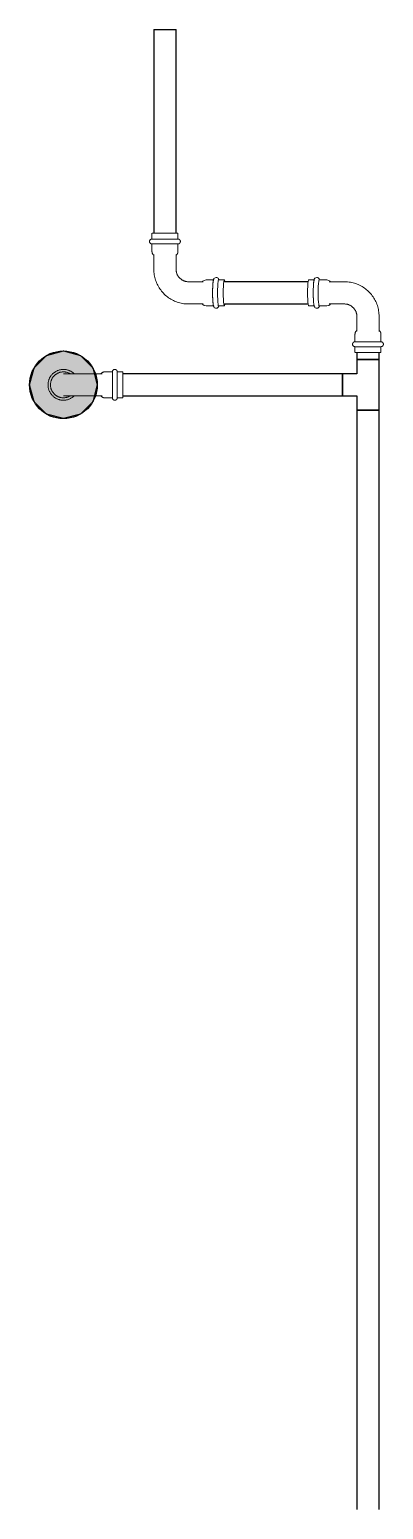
# Model space of a CAD drawing. Header units: inches. Extents: x -3327 to -1, y 8 to 1328.
# Drawn here: x -2535.5 to -2514.6, y 389.2 to 476.6 of the extents above; entities that cross this region are included whole.
import ezdxf

# ---------------------------------------------------------------- set-up
doc = ezdxf.new("R2010")
doc.units = ezdxf.units.IN
doc.header["$MEASUREMENT"] = 0
doc.layers.add('P-PIPE', color=3, linetype='Continuous', lineweight=9)
doc.layers.add('X - REF - FP', color=7, linetype='Continuous', true_color=0xb90000)

# ---------------------------------------------------------------- blocks, each defined once
blk = doc.blocks.new('Victaulic-VicPress316-Elbow 90-45deg Style P568_P571 - Standard-1244383-SECOND LEVEL')
at = {"layer": 'P-PIPE'}
for p, q in [((-2531.213, 456.293), (-2532.107, 456.293)), ((-2530.61, 456.402), (-2531.061, 456.402)), ((-2530.61, 456.402), (-2530.61, 455.635)), ((-2529.98, 456.402), (-2530.319, 456.402)), ((-2530.319, 456.402), (-2530.319, 455.635)), ((-2529.98, 455.635), (-2529.98, 456.402)), ((-2532.107, 454.978), (-2531.216, 454.978)), ((-2530.61, 455.635), (-2530.61, 454.869)), ((-2530.319, 455.635), (-2530.319, 454.869)), ((-2529.98, 454.869), (-2529.98, 455.635)), ((-2531.061, 454.869), (-2530.61, 454.869)), ((-2530.319, 454.869), (-2529.98, 454.869))]:
    blk.add_line(p, q, dxfattribs=at)
at = {"layer": 'P-PIPE', "flags": 128}
for points in [[(-2532.868, 456.293), (-2532.891, 456.314), (-2532.919, 456.338), (-2532.947, 456.361), (-2532.977, 456.382), (-2533.007, 456.402), (-2533.038, 456.422), (-2533.07, 456.439), (-2533.103, 456.456), (-2533.136, 456.471), (-2533.17, 456.485), (-2533.204, 456.498), (-2533.239, 456.509), (-2533.274, 456.518), (-2533.309, 456.527), (-2533.345, 456.534), (-2533.381, 456.539), (-2533.417, 456.543), (-2533.454, 456.546), (-2533.49, 456.547), (-2533.527, 456.547), (-2533.563, 456.545), (-2533.599, 456.542), (-2533.636, 456.537), (-2533.672, 456.531), (-2533.707, 456.523), (-2533.743, 456.514), (-2533.778, 456.504), (-2533.812, 456.492), (-2533.846, 456.479), (-2533.88, 456.464), (-2533.912, 456.448), (-2533.945, 456.431), (-2533.976, 456.413), (-2534.007, 456.393), (-2534.037, 456.372), (-2534.066, 456.35), (-2534.094, 456.327), (-2534.121, 456.303), (-2534.147, 456.277), (-2534.173, 456.251), (-2534.197, 456.224), (-2534.22, 456.195), (-2534.241, 456.166), (-2534.262, 456.136), (-2534.281, 456.105), (-2534.3, 456.074), (-2534.317, 456.041), (-2534.332, 456.008), (-2534.346, 455.975), (-2534.359, 455.941), (-2534.371, 455.906), (-2534.381, 455.871), (-2534.39, 455.835), (-2534.397, 455.8), (-2534.403, 455.764), (-2534.407, 455.728), (-2534.41, 455.691), (-2534.412, 455.655), (-2534.412, 455.635)], [(-2533.112, 456.296), (-2533.139, 456.311), (-2533.166, 456.325), (-2533.194, 456.338), (-2533.222, 456.349), (-2533.251, 456.36), (-2533.28, 456.369), (-2533.31, 456.378), (-2533.34, 456.385), (-2533.37, 456.39), (-2533.4, 456.395), (-2533.431, 456.398), (-2533.461, 456.401), (-2533.492, 456.401), (-2533.522, 456.401), (-2533.553, 456.4), (-2533.584, 456.397), (-2533.614, 456.393), (-2533.644, 456.388), (-2533.674, 456.381), (-2533.704, 456.374), (-2533.733, 456.365), (-2533.762, 456.355), (-2533.791, 456.344), (-2533.819, 456.332), (-2533.847, 456.319), (-2533.874, 456.304), (-2533.9, 456.289), (-2533.926, 456.272), (-2533.951, 456.255), (-2533.976, 456.236), (-2533.999, 456.217), (-2534.022, 456.196), (-2534.044, 456.175), (-2534.065, 456.153), (-2534.085, 456.13), (-2534.105, 456.106), (-2534.123, 456.081), (-2534.14, 456.056), (-2534.157, 456.03), (-2534.172, 456.004), (-2534.186, 455.976), (-2534.199, 455.949), (-2534.211, 455.92), (-2534.222, 455.892), (-2534.232, 455.863), (-2534.24, 455.833), (-2534.248, 455.803), (-2534.254, 455.773), (-2534.259, 455.743), (-2534.263, 455.713), (-2534.265, 455.682), (-2534.266, 455.652), (-2534.267, 455.635)], [(-2532.107, 456.293), (-2532.163, 456.293), (-2532.218, 456.293), (-2532.274, 456.293), (-2532.329, 456.293), (-2532.384, 456.293), (-2532.438, 456.293), (-2532.492, 456.293), (-2532.545, 456.293), (-2532.598, 456.293), (-2532.649, 456.293), (-2532.7, 456.293), (-2532.75, 456.293), (-2532.799, 456.293), (-2532.847, 456.293), (-2532.894, 456.293), (-2532.939, 456.293), (-2532.983, 456.293), (-2533.026, 456.293), (-2533.067, 456.293), (-2533.106, 456.293), (-2533.144, 456.293), (-2533.181, 456.293), (-2533.215, 456.293), (-2533.248, 456.293), (-2533.279, 456.293), (-2533.308, 456.293), (-2533.336, 456.293), (-2533.361, 456.293), (-2533.384, 456.293), (-2533.405, 456.293), (-2533.424, 456.293), (-2533.442, 456.293), (-2533.456, 456.293), (-2533.469, 456.293), (-2533.48, 456.293), (-2533.488, 456.293), (-2533.494, 456.293), (-2533.498, 456.293), (-2533.5, 456.293), (-2533.5, 456.293)], [(-2531.279, 456.293), (-2531.272, 456.301), (-2531.265, 456.309), (-2531.258, 456.317), (-2531.25, 456.325), (-2531.242, 456.333), (-2531.234, 456.34), (-2531.225, 456.346), (-2531.217, 456.353), (-2531.207, 456.359), (-2531.198, 456.365), (-2531.189, 456.37), (-2531.179, 456.375), (-2531.169, 456.379), (-2531.159, 456.383), (-2531.149, 456.387), (-2531.138, 456.39), (-2531.128, 456.393), (-2531.117, 456.396), (-2531.106, 456.398), (-2531.096, 456.399), (-2531.085, 456.4), (-2531.074, 456.401), (-2531.063, 456.402), (-2531.061, 456.402)], [(-2530.61, 456.402), (-2530.609, 456.407), (-2530.609, 456.413), (-2530.608, 456.419), (-2530.608, 456.425), (-2530.607, 456.43), (-2530.605, 456.436), (-2530.604, 456.442), (-2530.602, 456.447), (-2530.6, 456.453), (-2530.598, 456.458), (-2530.596, 456.464), (-2530.593, 456.469), (-2530.59, 456.474), (-2530.587, 456.479), (-2530.584, 456.484), (-2530.581, 456.488), (-2530.577, 456.493), (-2530.573, 456.497), (-2530.569, 456.502), (-2530.565, 456.506), (-2530.561, 456.51), (-2530.557, 456.514), (-2530.552, 456.517), (-2530.547, 456.521), (-2530.543, 456.524), (-2530.538, 456.527), (-2530.533, 456.53), (-2530.527, 456.532), (-2530.522, 456.535), (-2530.517, 456.537), (-2530.511, 456.539), (-2530.506, 456.541), (-2530.5, 456.542), (-2530.494, 456.544), (-2530.489, 456.545), (-2530.483, 456.546), (-2530.477, 456.546), (-2530.471, 456.547), (-2530.466, 456.547), (-2530.46, 456.547), (-2530.454, 456.547), (-2530.448, 456.546), (-2530.442, 456.545), (-2530.437, 456.544), (-2530.431, 456.543), (-2530.425, 456.542), (-2530.42, 456.54), (-2530.414, 456.538), (-2530.409, 456.536), (-2530.403, 456.534), (-2530.398, 456.531), (-2530.393, 456.529), (-2530.388, 456.526), (-2530.383, 456.522), (-2530.378, 456.519), (-2530.374, 456.516), (-2530.369, 456.512), (-2530.365, 456.508), (-2530.361, 456.504), (-2530.357, 456.5), (-2530.353, 456.495), (-2530.349, 456.491), (-2530.346, 456.486), (-2530.342, 456.481), (-2530.339, 456.477), (-2530.336, 456.471), (-2530.334, 456.466), (-2530.331, 456.461), (-2530.329, 456.456), (-2530.327, 456.45), (-2530.325, 456.445), (-2530.323, 456.439), (-2530.322, 456.434), (-2530.321, 456.428), (-2530.32, 456.422), (-2530.319, 456.416), (-2530.319, 456.41), (-2530.319, 456.405), (-2530.319, 456.402)], [(-2530.61, 456.36), (-2530.61, 456.369), (-2530.61, 456.378), (-2530.61, 456.385), (-2530.61, 456.39), (-2530.61, 456.395), (-2530.61, 456.398), (-2530.61, 456.401), (-2530.61, 456.401), (-2530.61, 456.402)], [(-2530.61, 456.402), (-2530.61, 456.401), (-2530.61, 456.399), (-2530.61, 456.396), (-2530.61, 456.392), (-2530.61, 456.386), (-2530.61, 456.38), (-2530.61, 456.372), (-2530.61, 456.363), (-2530.61, 456.352), (-2530.61, 456.341), (-2530.61, 456.329), (-2530.61, 456.315), (-2530.61, 456.3), (-2530.61, 456.284), (-2530.61, 456.268), (-2530.61, 456.25), (-2530.61, 456.231), (-2530.61, 456.211), (-2530.61, 456.191), (-2530.61, 456.169), (-2530.61, 456.147), (-2530.61, 456.123), (-2530.61, 456.099), (-2530.61, 456.075), (-2530.61, 456.049), (-2530.61, 456.023), (-2530.61, 455.996), (-2530.61, 455.969), (-2530.61, 455.941), (-2530.61, 455.913), (-2530.61, 455.884), (-2530.61, 455.855), (-2530.61, 455.825), (-2530.61, 455.795), (-2530.61, 455.765), (-2530.61, 455.735), (-2530.61, 455.705), (-2530.61, 455.674), (-2530.61, 455.643), (-2530.61, 455.635)], [(-2530.319, 455.635), (-2530.319, 455.666), (-2530.319, 455.696), (-2530.319, 455.727), (-2530.319, 455.757), (-2530.319, 455.787), (-2530.319, 455.817), (-2530.319, 455.847), (-2530.319, 455.876), (-2530.319, 455.905), (-2530.319, 455.934), (-2530.319, 455.962), (-2530.319, 455.989), (-2530.319, 456.016), (-2530.319, 456.042), (-2530.319, 456.068), (-2530.319, 456.093), (-2530.319, 456.117), (-2530.319, 456.14), (-2530.319, 456.163), (-2530.319, 456.185), (-2530.319, 456.206), (-2530.319, 456.226), (-2530.319, 456.245), (-2530.319, 456.263), (-2530.319, 456.28), (-2530.319, 456.296), (-2530.319, 456.311), (-2530.319, 456.325), (-2530.319, 456.338), (-2530.319, 456.349), (-2530.319, 456.36), (-2530.319, 456.369), (-2530.319, 456.378), (-2530.319, 456.385), (-2530.319, 456.39), (-2530.319, 456.395), (-2530.319, 456.398), (-2530.319, 456.401), (-2530.319, 456.401), (-2530.319, 456.402)], [(-2530.319, 456.402), (-2530.319, 456.401), (-2530.319, 456.399), (-2530.319, 456.396), (-2530.319, 456.392), (-2530.319, 456.386), (-2530.319, 456.38), (-2530.319, 456.372), (-2530.319, 456.363)], [(-2534.412, 455.635), (-2534.411, 455.599), (-2534.409, 455.562), (-2534.405, 455.526), (-2534.4, 455.49), (-2534.394, 455.454), (-2534.386, 455.418), (-2534.376, 455.383), (-2534.366, 455.348), (-2534.354, 455.314), (-2534.34, 455.28), (-2534.325, 455.247), (-2534.309, 455.214), (-2534.291, 455.182), (-2534.273, 455.151), (-2534.253, 455.12), (-2534.232, 455.09), (-2534.209, 455.062), (-2534.186, 455.034), (-2534.161, 455.007), (-2534.135, 454.981), (-2534.109, 454.956), (-2534.081, 454.932), (-2534.053, 454.909), (-2534.023, 454.888), (-2533.993, 454.868), (-2533.962, 454.849), (-2533.93, 454.831), (-2533.897, 454.814), (-2533.864, 454.799), (-2533.83, 454.785), (-2533.796, 454.772), (-2533.761, 454.761), (-2533.726, 454.752), (-2533.691, 454.743), (-2533.655, 454.736), (-2533.619, 454.731), (-2533.583, 454.727), (-2533.546, 454.724), (-2533.51, 454.723), (-2533.473, 454.723), (-2533.437, 454.725), (-2533.401, 454.728), (-2533.364, 454.733), (-2533.328, 454.739), (-2533.293, 454.747), (-2533.257, 454.756), (-2533.222, 454.766), (-2533.188, 454.778), (-2533.154, 454.791), (-2533.12, 454.806), (-2533.088, 454.822), (-2533.055, 454.839), (-2533.024, 454.857), (-2532.993, 454.877), (-2532.963, 454.898), (-2532.934, 454.92), (-2532.906, 454.943), (-2532.879, 454.967)], [(-2534.267, 455.635), (-2534.266, 455.604), (-2534.264, 455.574), (-2534.261, 455.543), (-2534.257, 455.513), (-2534.251, 455.483), (-2534.245, 455.453), (-2534.237, 455.423), (-2534.228, 455.394), (-2534.217, 455.365), (-2534.206, 455.337), (-2534.193, 455.309), (-2534.18, 455.281), (-2534.165, 455.254), (-2534.149, 455.228), (-2534.133, 455.202), (-2534.115, 455.177), (-2534.096, 455.153), (-2534.076, 455.13), (-2534.056, 455.107), (-2534.034, 455.085), (-2534.012, 455.064), (-2533.988, 455.044), (-2533.964, 455.025), (-2533.94, 455.007), (-2533.914, 454.99), (-2533.888, 454.974), (-2533.861, 454.959), (-2533.834, 454.945), (-2533.806, 454.932), (-2533.778, 454.921), (-2533.749, 454.91), (-2533.72, 454.901), (-2533.69, 454.893), (-2533.66, 454.885), (-2533.63, 454.88), (-2533.6, 454.875), (-2533.569, 454.872), (-2533.539, 454.87), (-2533.508, 454.869), (-2533.478, 454.869), (-2533.447, 454.87), (-2533.416, 454.873), (-2533.386, 454.877), (-2533.356, 454.882), (-2533.326, 454.889), (-2533.296, 454.896), (-2533.267, 454.905), (-2533.238, 454.915), (-2533.209, 454.926), (-2533.181, 454.938), (-2533.153, 454.951), (-2533.126, 454.966), (-2533.106, 454.978)], [(-2533.5, 454.978), (-2533.499, 454.978), (-2533.496, 454.978), (-2533.49, 454.978), (-2533.482, 454.978), (-2533.472, 454.978), (-2533.46, 454.978), (-2533.446, 454.978), (-2533.429, 454.978), (-2533.411, 454.978), (-2533.39, 454.978), (-2533.367, 454.978), (-2533.343, 454.978), (-2533.316, 454.978), (-2533.287, 454.978), (-2533.257, 454.978), (-2533.224, 454.978), (-2533.19, 454.978), (-2533.154, 454.978), (-2533.117, 454.978), (-2533.078, 454.978), (-2533.037, 454.978), (-2532.995, 454.978), (-2532.951, 454.978), (-2532.906, 454.978), (-2532.86, 454.978), (-2532.812, 454.978), (-2532.764, 454.978), (-2532.714, 454.978), (-2532.663, 454.978), (-2532.612, 454.978), (-2532.559, 454.978), (-2532.506, 454.978), (-2532.453, 454.978), (-2532.398, 454.978), (-2532.344, 454.978), (-2532.289, 454.978), (-2532.233, 454.978), (-2532.178, 454.978), (-2532.122, 454.978), (-2532.107, 454.978)], [(-2531.061, 454.869), (-2531.072, 454.869), (-2531.083, 454.869), (-2531.094, 454.87), (-2531.104, 454.872), (-2531.115, 454.874), (-2531.126, 454.876), (-2531.136, 454.879), (-2531.147, 454.882), (-2531.157, 454.886), (-2531.167, 454.89), (-2531.177, 454.894), (-2531.187, 454.899), (-2531.196, 454.905), (-2531.206, 454.91), (-2531.215, 454.916), (-2531.224, 454.922), (-2531.232, 454.929), (-2531.241, 454.936), (-2531.249, 454.944), (-2531.256, 454.951), (-2531.264, 454.959), (-2531.271, 454.967), (-2531.278, 454.976), (-2531.279, 454.978)], [(-2530.61, 455.635), (-2530.61, 455.604), (-2530.61, 455.574), (-2530.61, 455.543), (-2530.61, 455.513), (-2530.61, 455.483), (-2530.61, 455.453), (-2530.61, 455.423), (-2530.61, 455.394), (-2530.61, 455.365), (-2530.61, 455.337), (-2530.61, 455.309), (-2530.61, 455.281), (-2530.61, 455.254), (-2530.61, 455.228), (-2530.61, 455.202), (-2530.61, 455.177), (-2530.61, 455.153), (-2530.61, 455.13), (-2530.61, 455.107), (-2530.61, 455.085), (-2530.61, 455.064), (-2530.61, 455.044), (-2530.61, 455.025), (-2530.61, 455.007), (-2530.61, 454.99), (-2530.61, 454.974), (-2530.61, 454.959), (-2530.61, 454.945), (-2530.61, 454.932), (-2530.61, 454.921), (-2530.61, 454.91), (-2530.61, 454.901), (-2530.61, 454.893), (-2530.61, 454.885), (-2530.61, 454.88), (-2530.61, 454.875), (-2530.61, 454.872), (-2530.61, 454.87), (-2530.61, 454.869), (-2530.61, 454.869)], [(-2530.61, 454.869), (-2530.61, 454.869), (-2530.61, 454.871), (-2530.61, 454.874), (-2530.61, 454.878), (-2530.61, 454.884), (-2530.61, 454.89), (-2530.61, 454.898), (-2530.61, 454.907)], [(-2530.319, 454.869), (-2530.319, 454.869), (-2530.319, 454.871), (-2530.319, 454.874), (-2530.319, 454.878), (-2530.319, 454.884), (-2530.319, 454.89), (-2530.319, 454.898), (-2530.319, 454.907), (-2530.319, 454.918), (-2530.319, 454.929), (-2530.319, 454.942), (-2530.319, 454.955), (-2530.319, 454.97), (-2530.319, 454.986), (-2530.319, 455.002), (-2530.319, 455.02), (-2530.319, 455.039), (-2530.319, 455.059), (-2530.319, 455.079), (-2530.319, 455.101), (-2530.319, 455.123), (-2530.319, 455.147), (-2530.319, 455.171), (-2530.319, 455.195), (-2530.319, 455.221), (-2530.319, 455.247), (-2530.319, 455.274), (-2530.319, 455.301), (-2530.319, 455.329), (-2530.319, 455.357), (-2530.319, 455.386), (-2530.319, 455.415), (-2530.319, 455.445), (-2530.319, 455.475), (-2530.319, 455.505), (-2530.319, 455.535), (-2530.319, 455.566), (-2530.319, 455.596), (-2530.319, 455.627), (-2530.319, 455.635)], [(-2530.319, 454.91), (-2530.319, 454.901), (-2530.319, 454.893), (-2530.319, 454.885), (-2530.319, 454.88), (-2530.319, 454.875), (-2530.319, 454.872), (-2530.319, 454.87), (-2530.319, 454.869), (-2530.319, 454.869)], [(-2530.319, 454.869), (-2530.319, 454.863), (-2530.319, 454.857), (-2530.32, 454.851), (-2530.32, 454.845), (-2530.321, 454.84), (-2530.323, 454.834), (-2530.324, 454.828), (-2530.326, 454.823), (-2530.328, 454.817), (-2530.33, 454.812), (-2530.332, 454.807), (-2530.335, 454.801), (-2530.338, 454.796), (-2530.341, 454.791), (-2530.344, 454.786), (-2530.347, 454.782), (-2530.351, 454.777), (-2530.355, 454.773), (-2530.359, 454.768), (-2530.363, 454.764), (-2530.367, 454.76), (-2530.371, 454.756), (-2530.376, 454.753), (-2530.381, 454.749), (-2530.385, 454.746), (-2530.39, 454.743), (-2530.395, 454.74), (-2530.401, 454.738), (-2530.406, 454.735), (-2530.411, 454.733), (-2530.417, 454.731), (-2530.422, 454.729), (-2530.428, 454.728), (-2530.434, 454.726), (-2530.439, 454.725), (-2530.445, 454.724), (-2530.451, 454.724), (-2530.457, 454.723), (-2530.462, 454.723), (-2530.468, 454.723), (-2530.474, 454.723), (-2530.48, 454.724), (-2530.486, 454.725), (-2530.491, 454.726), (-2530.497, 454.727), (-2530.503, 454.728), (-2530.508, 454.73), (-2530.514, 454.732), (-2530.519, 454.734), (-2530.525, 454.736), (-2530.53, 454.739), (-2530.535, 454.741), (-2530.54, 454.744), (-2530.545, 454.748), (-2530.55, 454.751), (-2530.554, 454.754), (-2530.559, 454.758), (-2530.563, 454.762), (-2530.567, 454.766), (-2530.571, 454.77), (-2530.575, 454.775), (-2530.579, 454.779), (-2530.582, 454.784), (-2530.586, 454.789), (-2530.589, 454.794), (-2530.592, 454.799), (-2530.594, 454.804), (-2530.597, 454.809), (-2530.599, 454.814), (-2530.601, 454.82), (-2530.603, 454.825), (-2530.605, 454.831), (-2530.606, 454.837), (-2530.607, 454.842), (-2530.608, 454.848), (-2530.609, 454.854), (-2530.609, 454.86), (-2530.609, 454.865), (-2530.61, 454.869)]]:
    blk.add_lwpolyline(points, dxfattribs=at)
blk = doc.blocks.new('Victaulic-VicPress316-Elbow 90-45deg Style P568_P571 - Standard-V29-SECOND LEVEL')
at = {"layer": 'P-PIPE'}
for p, q in [((-2528.267, 464.593), (-2528.267, 464.254)), ((-2526.736, 464.593), (-2528.264, 464.593)), ((-2526.734, 464.593), (-2526.736, 464.593)), ((-2526.734, 464.254), (-2526.734, 464.593)), ((-2528.267, 463.963), (-2528.267, 463.512)), ((-2528.264, 464.254), (-2526.736, 464.254)), ((-2528.264, 463.963), (-2526.736, 463.963)), ((-2526.734, 463.512), (-2526.734, 463.963)), ((-2528.158, 463.345), (-2528.158, 462.466)), ((-2528.155, 463.294), (-2528.158, 463.294)), ((-2526.843, 462.466), (-2526.843, 463.345)), ((-2525.249, 461.73), (-2526.112, 461.73)), ((-2524.619, 461.839), (-2525.069, 461.839)), ((-2523.992, 461.839), (-2524.329, 461.839)), ((-2526.112, 460.415), (-2525.249, 460.415)), ((-2525.069, 460.306), (-2524.619, 460.306)), ((-2524.329, 460.306), (-2523.992, 460.306))]:
    blk.add_line(p, q, dxfattribs=at)
at = {"layer": 'P-PIPE', "flags": 128}
for points in [[(-2528.267, 463.963), (-2528.272, 463.963), (-2528.278, 463.963), (-2528.284, 463.964), (-2528.29, 463.965), (-2528.295, 463.966), (-2528.301, 463.967), (-2528.307, 463.969), (-2528.312, 463.97), (-2528.318, 463.972), (-2528.323, 463.975), (-2528.328, 463.977), (-2528.334, 463.979), (-2528.339, 463.982), (-2528.344, 463.985), (-2528.349, 463.988), (-2528.353, 463.992), (-2528.358, 463.995), (-2528.362, 463.999), (-2528.367, 464.003), (-2528.371, 464.007), (-2528.375, 464.011), (-2528.379, 464.016), (-2528.382, 464.02), (-2528.386, 464.025), (-2528.389, 464.03), (-2528.392, 464.035), (-2528.395, 464.04), (-2528.397, 464.045), (-2528.4, 464.05), (-2528.402, 464.056), (-2528.404, 464.061), (-2528.406, 464.067), (-2528.407, 464.072), (-2528.409, 464.078), (-2528.41, 464.084), (-2528.411, 464.09), (-2528.411, 464.095), (-2528.412, 464.101), (-2528.412, 464.107), (-2528.412, 464.113), (-2528.412, 464.119), (-2528.411, 464.124), (-2528.41, 464.13), (-2528.409, 464.136), (-2528.408, 464.142), (-2528.407, 464.147), (-2528.405, 464.153), (-2528.403, 464.158), (-2528.401, 464.164), (-2528.399, 464.169), (-2528.396, 464.174), (-2528.394, 464.179), (-2528.391, 464.184), (-2528.387, 464.189), (-2528.384, 464.194), (-2528.381, 464.199), (-2528.377, 464.203), (-2528.373, 464.208), (-2528.369, 464.212), (-2528.365, 464.216), (-2528.36, 464.22), (-2528.356, 464.223), (-2528.351, 464.227), (-2528.346, 464.23), (-2528.342, 464.233), (-2528.336, 464.236), (-2528.331, 464.239), (-2528.326, 464.241), (-2528.321, 464.244), (-2528.315, 464.246), (-2528.31, 464.247), (-2528.304, 464.249), (-2528.298, 464.25), (-2528.293, 464.252), (-2528.287, 464.253), (-2528.281, 464.253), (-2528.275, 464.254), (-2528.27, 464.254), (-2528.267, 464.254)], [(-2526.736, 464.254), (-2526.739, 464.254), (-2526.744, 464.254), (-2526.749, 464.254), (-2526.756, 464.254), (-2526.764, 464.254), (-2526.773, 464.254), (-2526.783, 464.254), (-2526.795, 464.254), (-2526.808, 464.254), (-2526.821, 464.254), (-2526.836, 464.254), (-2526.852, 464.254), (-2526.869, 464.254), (-2526.887, 464.254), (-2526.906, 464.254), (-2526.925, 464.254), (-2526.946, 464.254), (-2526.968, 464.254), (-2526.99, 464.254), (-2527.013, 464.254), (-2527.038, 464.254), (-2527.062, 464.254), (-2527.088, 464.254), (-2527.114, 464.254), (-2527.141, 464.254), (-2527.168, 464.254), (-2527.196, 464.254), (-2527.224, 464.254), (-2527.253, 464.254), (-2527.283, 464.254), (-2527.312, 464.254), (-2527.342, 464.254), (-2527.372, 464.254), (-2527.402, 464.254), (-2527.433, 464.254), (-2527.463, 464.254), (-2527.494, 464.254), (-2527.525, 464.254), (-2527.555, 464.254), (-2527.586, 464.254), (-2527.616, 464.254), (-2527.647, 464.254), (-2527.676, 464.254), (-2527.706, 464.254), (-2527.736, 464.254), (-2527.765, 464.254), (-2527.793, 464.254), (-2527.821, 464.254), (-2527.849, 464.254), (-2527.876, 464.254), (-2527.902, 464.254), (-2527.928, 464.254), (-2527.953, 464.254), (-2527.977, 464.254), (-2528.001, 464.254), (-2528.024, 464.254), (-2528.046, 464.254), (-2528.067, 464.254), (-2528.087, 464.254), (-2528.106, 464.254), (-2528.125, 464.254), (-2528.142, 464.254), (-2528.158, 464.254), (-2528.173, 464.254), (-2528.187, 464.254), (-2528.2, 464.254), (-2528.212, 464.254), (-2528.223, 464.254), (-2528.233, 464.254), (-2528.241, 464.254), (-2528.248, 464.254), (-2528.254, 464.254), (-2528.259, 464.254), (-2528.263, 464.254), (-2528.265, 464.254), (-2528.266, 464.254), (-2528.267, 464.254)], [(-2528.267, 464.254), (-2528.266, 464.254), (-2528.264, 464.254), (-2528.264, 464.254)], [(-2528.267, 463.963), (-2528.266, 463.963), (-2528.264, 463.963), (-2528.261, 463.963), (-2528.257, 463.963), (-2528.251, 463.963), (-2528.245, 463.963), (-2528.237, 463.963), (-2528.228, 463.963), (-2528.217, 463.963), (-2528.206, 463.963), (-2528.193, 463.963), (-2528.18, 463.963), (-2528.165, 463.963), (-2528.149, 463.963), (-2528.133, 463.963), (-2528.115, 463.963), (-2528.096, 463.963), (-2528.076, 463.963), (-2528.056, 463.963), (-2528.034, 463.963), (-2528.012, 463.963), (-2527.988, 463.963), (-2527.964, 463.963), (-2527.94, 463.963), (-2527.914, 463.963), (-2527.888, 463.963), (-2527.861, 463.963), (-2527.834, 463.963), (-2527.806, 463.963), (-2527.778, 463.963), (-2527.749, 463.963), (-2527.72, 463.963), (-2527.69, 463.963), (-2527.66, 463.963), (-2527.63, 463.963), (-2527.6, 463.963), (-2527.569, 463.963), (-2527.539, 463.963), (-2527.508, 463.963), (-2527.478, 463.963), (-2527.447, 463.963), (-2527.416, 463.963), (-2527.386, 463.963), (-2527.356, 463.963), (-2527.326, 463.963), (-2527.296, 463.963), (-2527.267, 463.963), (-2527.238, 463.963), (-2527.209, 463.963), (-2527.181, 463.963), (-2527.153, 463.963), (-2527.126, 463.963), (-2527.1, 463.963), (-2527.074, 463.963), (-2527.049, 463.963), (-2527.024, 463.963), (-2527.001, 463.963), (-2526.978, 463.963), (-2526.956, 463.963), (-2526.935, 463.963), (-2526.915, 463.963), (-2526.895, 463.963), (-2526.877, 463.963), (-2526.86, 463.963), (-2526.843, 463.963), (-2526.828, 463.963), (-2526.814, 463.963), (-2526.801, 463.963), (-2526.789, 463.963), (-2526.778, 463.963), (-2526.768, 463.963), (-2526.76, 463.963), (-2526.752, 463.963), (-2526.746, 463.963), (-2526.741, 463.963), (-2526.737, 463.963), (-2526.736, 463.963)], [(-2528.264, 463.963), (-2528.266, 463.963), (-2528.267, 463.963)], [(-2528.264, 464.254), (-2528.261, 464.254), (-2528.256, 464.254), (-2528.251, 464.254), (-2528.244, 464.254), (-2528.236, 464.254), (-2528.227, 464.254), (-2528.217, 464.254)], [(-2528.222, 463.963), (-2528.232, 463.963), (-2528.24, 463.963), (-2528.248, 463.963), (-2528.254, 463.963), (-2528.259, 463.963), (-2528.263, 463.963), (-2528.264, 463.963)], [(-2526.734, 463.963), (-2526.734, 463.963), (-2526.736, 463.963), (-2526.739, 463.963), (-2526.743, 463.963), (-2526.749, 463.963), (-2526.755, 463.963), (-2526.763, 463.963), (-2526.772, 463.963)], [(-2526.767, 464.254), (-2526.759, 464.254), (-2526.752, 464.254), (-2526.746, 464.254), (-2526.741, 464.254), (-2526.737, 464.254), (-2526.735, 464.254), (-2526.734, 464.254), (-2526.734, 464.254)], [(-2526.734, 464.254), (-2526.734, 464.254), (-2526.736, 464.254), (-2526.736, 464.254)], [(-2526.736, 463.963), (-2526.734, 463.963), (-2526.734, 463.963)], [(-2526.734, 464.254), (-2526.728, 464.254), (-2526.722, 464.254), (-2526.716, 464.253), (-2526.71, 464.252), (-2526.705, 464.251), (-2526.699, 464.25), (-2526.693, 464.248), (-2526.688, 464.247), (-2526.682, 464.245), (-2526.677, 464.243), (-2526.672, 464.24), (-2526.666, 464.238), (-2526.661, 464.235), (-2526.656, 464.232), (-2526.651, 464.229), (-2526.647, 464.225), (-2526.642, 464.222), (-2526.638, 464.218), (-2526.633, 464.214), (-2526.629, 464.21), (-2526.625, 464.206), (-2526.621, 464.201), (-2526.618, 464.197), (-2526.614, 464.192), (-2526.611, 464.187), (-2526.608, 464.182), (-2526.605, 464.177), (-2526.603, 464.172), (-2526.6, 464.167), (-2526.598, 464.161), (-2526.596, 464.156), (-2526.594, 464.15), (-2526.593, 464.145), (-2526.591, 464.139), (-2526.59, 464.133), (-2526.589, 464.128), (-2526.589, 464.122), (-2526.588, 464.116), (-2526.588, 464.11), (-2526.588, 464.104), (-2526.588, 464.098), (-2526.589, 464.093), (-2526.59, 464.087), (-2526.591, 464.081), (-2526.592, 464.075), (-2526.593, 464.07), (-2526.595, 464.064), (-2526.597, 464.059), (-2526.599, 464.053), (-2526.601, 464.048), (-2526.604, 464.043), (-2526.606, 464.038), (-2526.609, 464.033), (-2526.613, 464.028), (-2526.616, 464.023), (-2526.619, 464.018), (-2526.623, 464.014), (-2526.627, 464.009), (-2526.631, 464.005), (-2526.635, 464.001), (-2526.64, 463.997), (-2526.644, 463.994), (-2526.649, 463.99), (-2526.654, 463.987), (-2526.658, 463.984), (-2526.664, 463.981), (-2526.669, 463.978), (-2526.674, 463.976), (-2526.679, 463.973), (-2526.685, 463.971), (-2526.69, 463.97), (-2526.696, 463.968), (-2526.702, 463.967), (-2526.707, 463.965), (-2526.713, 463.964), (-2526.719, 463.964), (-2526.725, 463.963), (-2526.73, 463.963), (-2526.734, 463.963)], [(-2528.158, 463.294), (-2528.166, 463.3), (-2528.174, 463.307), (-2528.182, 463.315), (-2528.19, 463.322), (-2528.198, 463.33), (-2528.205, 463.339), (-2528.211, 463.347), (-2528.218, 463.356), (-2528.224, 463.365), (-2528.229, 463.374), (-2528.235, 463.384), (-2528.24, 463.394), (-2528.244, 463.404), (-2528.248, 463.414), (-2528.252, 463.424), (-2528.255, 463.434), (-2528.258, 463.445), (-2528.261, 463.455), (-2528.263, 463.466), (-2528.264, 463.477), (-2528.265, 463.488), (-2528.266, 463.499), (-2528.267, 463.51), (-2528.267, 463.512)], [(-2526.734, 463.512), (-2526.734, 463.501), (-2526.734, 463.49), (-2526.735, 463.479), (-2526.737, 463.468), (-2526.739, 463.457), (-2526.741, 463.447), (-2526.744, 463.436), (-2526.747, 463.426), (-2526.751, 463.416), (-2526.755, 463.405), (-2526.759, 463.395), (-2526.764, 463.386), (-2526.77, 463.376), (-2526.775, 463.367), (-2526.781, 463.358), (-2526.787, 463.349), (-2526.794, 463.34), (-2526.801, 463.332), (-2526.808, 463.324), (-2526.816, 463.316), (-2526.824, 463.309), (-2526.832, 463.302), (-2526.841, 463.295), (-2526.843, 463.294)], [(-2528.158, 462.466), (-2528.156, 462.384), (-2528.151, 462.302), (-2528.143, 462.22), (-2528.131, 462.139), (-2528.117, 462.059), (-2528.099, 461.979), (-2528.078, 461.899), (-2528.054, 461.821), (-2528.027, 461.744), (-2527.996, 461.668), (-2527.963, 461.593), (-2527.927, 461.519), (-2527.888, 461.448), (-2527.846, 461.377), (-2527.801, 461.309), (-2527.753, 461.242), (-2527.703, 461.177), (-2527.651, 461.114), (-2527.595, 461.054), (-2527.538, 460.995), (-2527.478, 460.939), (-2527.416, 460.886), (-2527.352, 460.835), (-2527.286, 460.786), (-2527.218, 460.741), (-2527.148, 460.698), (-2527.077, 460.658), (-2527.004, 460.62), (-2526.93, 460.586), (-2526.854, 460.555), (-2526.777, 460.526), (-2526.699, 460.501), (-2526.62, 460.479), (-2526.54, 460.461), (-2526.46, 460.445), (-2526.379, 460.433), (-2526.298, 460.423), (-2526.216, 460.418), (-2526.134, 460.415), (-2526.112, 460.415)], [(-2526.112, 461.73), (-2526.141, 461.731), (-2526.17, 461.732), (-2526.199, 461.735), (-2526.228, 461.739), (-2526.257, 461.745), (-2526.285, 461.751), (-2526.313, 461.759), (-2526.341, 461.767), (-2526.369, 461.777), (-2526.396, 461.788), (-2526.422, 461.8), (-2526.448, 461.813), (-2526.474, 461.827), (-2526.499, 461.842), (-2526.524, 461.858), (-2526.547, 461.875), (-2526.57, 461.893), (-2526.593, 461.912), (-2526.614, 461.932), (-2526.635, 461.952), (-2526.655, 461.974), (-2526.674, 461.996), (-2526.692, 462.019), (-2526.71, 462.043), (-2526.726, 462.067), (-2526.741, 462.092), (-2526.756, 462.118), (-2526.769, 462.144), (-2526.781, 462.171), (-2526.793, 462.198), (-2526.803, 462.226), (-2526.812, 462.254), (-2526.82, 462.282), (-2526.826, 462.311), (-2526.832, 462.34), (-2526.836, 462.369), (-2526.839, 462.399), (-2526.842, 462.428), (-2526.842, 462.458), (-2526.843, 462.466)], [(-2524.474, 461.985), (-2524.54, 461.969), (-2524.581, 461.941), (-2524.602, 461.916), (-2524.614, 461.896), (-2524.622, 461.879), (-2524.627, 461.864), (-2524.632, 461.85), (-2524.636, 461.835), (-2524.639, 461.821), (-2524.642, 461.807), (-2524.645, 461.791), (-2524.648, 461.775), (-2524.65, 461.759), (-2524.653, 461.741), (-2524.655, 461.723), (-2524.657, 461.703), (-2524.659, 461.683), (-2524.661, 461.663), (-2524.663, 461.641), (-2524.665, 461.618), (-2524.667, 461.595), (-2524.669, 461.571), (-2524.67, 461.546), (-2524.672, 461.521), (-2524.673, 461.494), (-2524.675, 461.468), (-2524.676, 461.44), (-2524.677, 461.412), (-2524.678, 461.384), (-2524.679, 461.355), (-2524.68, 461.326), (-2524.681, 461.296), (-2524.682, 461.266), (-2524.682, 461.235), (-2524.683, 461.205), (-2524.683, 461.174), (-2524.683, 461.143), (-2524.684, 461.112), (-2524.684, 461.081), (-2524.684, 461.05), (-2524.683, 461.019), (-2524.683, 460.988), (-2524.683, 460.957), (-2524.682, 460.926), (-2524.682, 460.896), (-2524.681, 460.865), (-2524.681, 460.835), (-2524.68, 460.806), (-2524.679, 460.777), (-2524.678, 460.748), (-2524.677, 460.72), (-2524.675, 460.692), (-2524.674, 460.665), (-2524.673, 460.639), (-2524.671, 460.613), (-2524.67, 460.587), (-2524.668, 460.563), (-2524.666, 460.539), (-2524.664, 460.516), (-2524.662, 460.494), (-2524.66, 460.473), (-2524.658, 460.452), (-2524.656, 460.433), (-2524.654, 460.414), (-2524.651, 460.396), (-2524.649, 460.379), (-2524.646, 460.362), (-2524.644, 460.347), (-2524.641, 460.332), (-2524.637, 460.317), (-2524.634, 460.303), (-2524.63, 460.289), (-2524.625, 460.274), (-2524.619, 460.259), (-2524.609, 460.24), (-2524.594, 460.218), (-2524.565, 460.191), (-2524.512, 460.165), (-2524.474, 460.161)], [(-2524.311, 461.828), (-2524.315, 461.842), (-2524.319, 461.856), (-2524.324, 461.871), (-2524.33, 461.886), (-2524.34, 461.905), (-2524.355, 461.927), (-2524.384, 461.954), (-2524.436, 461.98), (-2524.474, 461.985)], [(-2525.069, 461.839), (-2525.189, 461.812), (-2525.262, 461.761), (-2525.293, 461.726)], [(-2525.069, 460.306), (-2525.189, 460.333), (-2525.262, 460.384), (-2525.293, 460.419)], [(-2524.474, 460.161), (-2524.409, 460.176), (-2524.368, 460.204), (-2524.347, 460.229), (-2524.335, 460.249), (-2524.327, 460.266), (-2524.322, 460.281), (-2524.317, 460.296), (-2524.313, 460.31)]]:
    blk.add_lwpolyline(points, dxfattribs=at)
at = {"layer": 'P-PIPE'}
for centre, major_axis, start_param, end_param in [((-2525.287, 461.073), (0, 0.657), 0, 0.171949), ((-2524.619, 461.073), (0, 0.766), 0, 3.141593), ((-2524.329, 461.073), (0, 0.766), 0, 3.141593), ((-2523.992, 461.073), (0, 0.767), 0, 3.141593), ((-2523.992, 461.073), (0, 0.766), 5.901861, 6.283185), ((-2525.287, 461.073), (0, 0.658), 3.030252, 3.141593), ((-2523.992, 461.073), (0, 0.767), 3.141593, 3.522917)]:
    blk.add_ellipse(centre, major_axis=major_axis, ratio=0.083045, start_param=start_param, end_param=end_param, dxfattribs=at)
blk = doc.blocks.new('Victaulic-VicPress316-Elbow 90-45deg Style P568_P571 - Standard-V30-SECOND LEVEL')
at = {"layer": 'P-PIPE'}
for p, q in [((-2518.671, 461.839), (-2519.008, 461.839)), ((-2517.931, 461.839), (-2518.381, 461.839)), ((-2516.888, 461.73), (-2517.792, 461.73)), ((-2519.008, 460.306), (-2518.671, 460.306)), ((-2518.381, 460.306), (-2517.931, 460.306)), ((-2517.792, 460.415), (-2516.888, 460.415)), ((-2516.158, 459.68), (-2516.158, 458.8)), ((-2514.843, 458.782), (-2514.843, 459.68)), ((-2516.267, 458.634), (-2516.267, 458.182)), ((-2516.158, 458.852), (-2516.155, 458.852)), ((-2514.734, 458.182), (-2514.734, 458.634)), ((-2516.267, 457.891), (-2516.267, 457.553)), ((-2514.736, 458.182), (-2516.264, 458.182)), ((-2514.736, 457.891), (-2516.264, 457.891)), ((-2516.264, 457.553), (-2514.736, 457.553)), ((-2514.736, 457.553), (-2514.734, 457.553)), ((-2514.734, 457.553), (-2514.734, 457.891))]:
    blk.add_line(p, q, dxfattribs=at)
at = {"layer": 'P-PIPE', "flags": 128}
for points in [[(-2518.526, 461.985), (-2518.591, 461.969), (-2518.632, 461.941), (-2518.653, 461.916), (-2518.665, 461.896), (-2518.673, 461.879), (-2518.678, 461.864), (-2518.683, 461.85), (-2518.687, 461.835), (-2518.69, 461.821), (-2518.693, 461.807), (-2518.696, 461.791), (-2518.699, 461.775), (-2518.701, 461.759), (-2518.704, 461.741), (-2518.706, 461.723), (-2518.708, 461.703), (-2518.71, 461.683), (-2518.712, 461.663), (-2518.714, 461.641), (-2518.716, 461.618), (-2518.718, 461.595), (-2518.72, 461.571), (-2518.721, 461.546), (-2518.723, 461.521), (-2518.724, 461.494), (-2518.726, 461.468), (-2518.727, 461.44), (-2518.728, 461.412), (-2518.729, 461.384), (-2518.73, 461.355), (-2518.731, 461.326), (-2518.732, 461.296), (-2518.733, 461.266), (-2518.733, 461.235), (-2518.734, 461.205), (-2518.734, 461.174), (-2518.734, 461.143), (-2518.735, 461.112), (-2518.735, 461.081), (-2518.735, 461.05), (-2518.735, 461.019), (-2518.734, 460.988), (-2518.734, 460.957), (-2518.734, 460.926), (-2518.733, 460.896), (-2518.732, 460.865), (-2518.732, 460.835), (-2518.731, 460.806), (-2518.73, 460.777), (-2518.729, 460.748), (-2518.728, 460.72), (-2518.726, 460.692), (-2518.725, 460.665), (-2518.724, 460.639), (-2518.722, 460.613), (-2518.721, 460.587), (-2518.719, 460.563), (-2518.717, 460.539), (-2518.715, 460.516), (-2518.713, 460.494), (-2518.711, 460.473), (-2518.709, 460.452), (-2518.707, 460.433), (-2518.705, 460.414), (-2518.702, 460.396), (-2518.7, 460.379), (-2518.697, 460.362), (-2518.695, 460.347), (-2518.692, 460.332), (-2518.689, 460.317), (-2518.685, 460.303), (-2518.681, 460.289), (-2518.676, 460.274), (-2518.67, 460.259), (-2518.66, 460.24), (-2518.645, 460.218), (-2518.616, 460.191), (-2518.564, 460.165), (-2518.526, 460.161)], [(-2518.363, 461.828), (-2518.366, 461.842), (-2518.37, 461.856), (-2518.375, 461.871), (-2518.381, 461.886), (-2518.391, 461.905), (-2518.406, 461.927), (-2518.435, 461.954), (-2518.488, 461.98), (-2518.526, 461.985)], [(-2517.931, 461.839), (-2517.811, 461.812), (-2517.738, 461.761), (-2517.707, 461.726)], [(-2514.843, 459.68), (-2514.844, 459.761), (-2514.849, 459.843), (-2514.857, 459.925), (-2514.869, 460.006), (-2514.883, 460.086), (-2514.901, 460.166), (-2514.922, 460.246), (-2514.946, 460.324), (-2514.973, 460.401), (-2515.004, 460.477), (-2515.037, 460.552), (-2515.073, 460.626), (-2515.112, 460.698), (-2515.154, 460.768), (-2515.199, 460.836), (-2515.247, 460.903), (-2515.297, 460.968), (-2515.349, 461.031), (-2515.405, 461.091), (-2515.462, 461.15), (-2515.522, 461.206), (-2515.584, 461.259), (-2515.648, 461.31), (-2515.714, 461.359), (-2515.782, 461.404), (-2515.852, 461.447), (-2515.923, 461.488), (-2515.996, 461.525), (-2516.07, 461.559), (-2516.146, 461.59), (-2516.223, 461.619), (-2516.301, 461.644), (-2516.38, 461.666), (-2516.46, 461.685), (-2516.54, 461.7), (-2516.621, 461.712), (-2516.702, 461.722), (-2516.784, 461.727), (-2516.866, 461.73), (-2516.888, 461.73)], [(-2518.526, 460.161), (-2518.46, 460.176), (-2518.419, 460.204), (-2518.398, 460.229), (-2518.386, 460.249), (-2518.378, 460.266), (-2518.373, 460.281), (-2518.368, 460.296), (-2518.364, 460.31)], [(-2517.931, 460.306), (-2517.811, 460.333), (-2517.738, 460.384), (-2517.707, 460.419)], [(-2516.888, 460.415), (-2516.859, 460.414), (-2516.83, 460.413), (-2516.801, 460.41), (-2516.772, 460.406), (-2516.743, 460.4), (-2516.715, 460.394), (-2516.687, 460.387), (-2516.659, 460.378), (-2516.631, 460.368), (-2516.604, 460.357), (-2516.578, 460.345), (-2516.552, 460.332), (-2516.526, 460.318), (-2516.501, 460.303), (-2516.476, 460.287), (-2516.453, 460.27), (-2516.43, 460.252), (-2516.407, 460.233), (-2516.386, 460.213), (-2516.365, 460.193), (-2516.345, 460.171), (-2516.326, 460.149), (-2516.308, 460.126), (-2516.29, 460.102), (-2516.274, 460.078), (-2516.259, 460.053), (-2516.244, 460.027), (-2516.231, 460.001), (-2516.219, 459.974), (-2516.207, 459.947), (-2516.197, 459.919), (-2516.188, 459.891), (-2516.18, 459.863), (-2516.174, 459.834), (-2516.168, 459.805), (-2516.164, 459.776), (-2516.161, 459.746), (-2516.158, 459.717), (-2516.158, 459.687), (-2516.158, 459.68)], [(-2516.267, 458.634), (-2516.266, 458.644), (-2516.266, 458.655), (-2516.265, 458.666), (-2516.263, 458.677), (-2516.261, 458.688), (-2516.259, 458.698), (-2516.256, 458.709), (-2516.253, 458.719), (-2516.249, 458.73), (-2516.245, 458.74), (-2516.241, 458.75), (-2516.236, 458.759), (-2516.23, 458.769), (-2516.225, 458.778), (-2516.219, 458.787), (-2516.213, 458.796), (-2516.206, 458.805), (-2516.199, 458.813), (-2516.192, 458.821), (-2516.184, 458.829), (-2516.176, 458.836), (-2516.168, 458.844), (-2516.159, 458.85), (-2516.158, 458.852)], [(-2514.843, 458.852), (-2514.834, 458.845), (-2514.826, 458.838), (-2514.818, 458.83), (-2514.81, 458.823), (-2514.802, 458.815), (-2514.795, 458.806), (-2514.789, 458.798), (-2514.782, 458.789), (-2514.776, 458.78), (-2514.771, 458.771), (-2514.765, 458.761), (-2514.76, 458.751), (-2514.756, 458.741), (-2514.752, 458.731), (-2514.748, 458.721), (-2514.745, 458.711), (-2514.742, 458.7), (-2514.739, 458.69), (-2514.737, 458.679), (-2514.736, 458.668), (-2514.735, 458.657), (-2514.734, 458.646), (-2514.734, 458.636), (-2514.734, 458.634)], [(-2516.267, 457.891), (-2516.272, 457.891), (-2516.278, 457.891), (-2516.284, 457.892), (-2516.29, 457.893), (-2516.295, 457.894), (-2516.301, 457.895), (-2516.307, 457.897), (-2516.312, 457.898), (-2516.318, 457.9), (-2516.323, 457.903), (-2516.328, 457.905), (-2516.334, 457.907), (-2516.339, 457.91), (-2516.344, 457.913), (-2516.349, 457.916), (-2516.353, 457.92), (-2516.358, 457.923), (-2516.362, 457.927), (-2516.367, 457.931), (-2516.371, 457.935), (-2516.375, 457.939), (-2516.379, 457.944), (-2516.382, 457.948), (-2516.386, 457.953), (-2516.389, 457.958), (-2516.392, 457.963), (-2516.395, 457.968), (-2516.397, 457.973), (-2516.4, 457.978), (-2516.402, 457.984), (-2516.404, 457.989), (-2516.406, 457.995), (-2516.407, 458), (-2516.409, 458.006), (-2516.41, 458.012), (-2516.411, 458.018), (-2516.411, 458.023), (-2516.412, 458.029), (-2516.412, 458.035), (-2516.412, 458.041), (-2516.412, 458.047), (-2516.411, 458.052), (-2516.41, 458.058), (-2516.409, 458.064), (-2516.408, 458.07), (-2516.407, 458.075), (-2516.405, 458.081), (-2516.403, 458.086), (-2516.401, 458.092), (-2516.399, 458.097), (-2516.396, 458.102), (-2516.394, 458.107), (-2516.391, 458.112), (-2516.387, 458.117), (-2516.384, 458.122), (-2516.381, 458.127), (-2516.377, 458.131), (-2516.373, 458.136), (-2516.369, 458.14), (-2516.365, 458.144), (-2516.36, 458.148), (-2516.356, 458.151), (-2516.351, 458.155), (-2516.346, 458.158), (-2516.342, 458.161), (-2516.336, 458.164), (-2516.331, 458.167), (-2516.326, 458.169), (-2516.321, 458.172), (-2516.315, 458.174), (-2516.31, 458.175), (-2516.304, 458.177), (-2516.298, 458.178), (-2516.293, 458.18), (-2516.287, 458.181), (-2516.281, 458.181), (-2516.275, 458.182), (-2516.27, 458.182), (-2516.267, 458.182)], [(-2514.736, 458.182), (-2514.739, 458.182), (-2514.744, 458.182), (-2514.749, 458.182), (-2514.756, 458.182), (-2514.764, 458.182), (-2514.773, 458.182), (-2514.783, 458.182), (-2514.795, 458.182), (-2514.808, 458.182), (-2514.821, 458.182), (-2514.836, 458.182), (-2514.852, 458.182), (-2514.869, 458.182), (-2514.887, 458.182), (-2514.906, 458.182), (-2514.925, 458.182), (-2514.946, 458.182), (-2514.968, 458.182), (-2514.99, 458.182), (-2515.013, 458.182), (-2515.038, 458.182), (-2515.062, 458.182), (-2515.088, 458.182), (-2515.114, 458.182), (-2515.141, 458.182), (-2515.168, 458.182), (-2515.196, 458.182), (-2515.224, 458.182), (-2515.253, 458.182), (-2515.283, 458.182), (-2515.312, 458.182), (-2515.342, 458.182), (-2515.372, 458.182), (-2515.402, 458.182), (-2515.433, 458.182), (-2515.463, 458.182), (-2515.494, 458.182), (-2515.525, 458.182), (-2515.555, 458.182), (-2515.586, 458.182), (-2515.616, 458.182), (-2515.647, 458.182), (-2515.676, 458.182), (-2515.706, 458.182), (-2515.736, 458.182), (-2515.765, 458.182), (-2515.793, 458.182), (-2515.821, 458.182), (-2515.849, 458.182), (-2515.876, 458.182), (-2515.902, 458.182), (-2515.928, 458.182), (-2515.953, 458.182), (-2515.977, 458.182), (-2516.001, 458.182), (-2516.024, 458.182), (-2516.046, 458.182), (-2516.067, 458.182), (-2516.087, 458.182), (-2516.106, 458.182), (-2516.125, 458.182), (-2516.142, 458.182), (-2516.158, 458.182), (-2516.173, 458.182), (-2516.187, 458.182), (-2516.2, 458.182), (-2516.212, 458.182), (-2516.223, 458.182), (-2516.233, 458.182), (-2516.241, 458.182), (-2516.248, 458.182), (-2516.254, 458.182), (-2516.259, 458.182), (-2516.263, 458.182), (-2516.265, 458.182), (-2516.266, 458.182), (-2516.267, 458.182)], [(-2516.267, 458.182), (-2516.266, 458.182), (-2516.264, 458.182), (-2516.264, 458.182)], [(-2516.267, 457.891), (-2516.266, 457.891), (-2516.264, 457.891), (-2516.261, 457.891), (-2516.257, 457.891), (-2516.251, 457.891), (-2516.245, 457.891), (-2516.237, 457.891), (-2516.228, 457.891), (-2516.217, 457.891), (-2516.206, 457.891), (-2516.193, 457.891), (-2516.18, 457.891), (-2516.165, 457.891), (-2516.149, 457.891), (-2516.133, 457.891), (-2516.115, 457.891), (-2516.096, 457.891), (-2516.076, 457.891), (-2516.056, 457.891), (-2516.034, 457.891), (-2516.012, 457.891), (-2515.988, 457.891), (-2515.964, 457.891), (-2515.94, 457.891), (-2515.914, 457.891), (-2515.888, 457.891), (-2515.861, 457.891), (-2515.834, 457.891), (-2515.806, 457.891), (-2515.778, 457.891), (-2515.749, 457.891), (-2515.72, 457.891), (-2515.69, 457.891), (-2515.66, 457.891), (-2515.63, 457.891), (-2515.6, 457.891), (-2515.569, 457.891), (-2515.539, 457.891), (-2515.508, 457.891), (-2515.478, 457.891), (-2515.447, 457.891), (-2515.416, 457.891), (-2515.386, 457.891), (-2515.356, 457.891), (-2515.326, 457.891), (-2515.296, 457.891), (-2515.267, 457.891), (-2515.238, 457.891), (-2515.209, 457.891), (-2515.181, 457.891), (-2515.153, 457.891), (-2515.126, 457.891), (-2515.1, 457.891), (-2515.074, 457.891), (-2515.049, 457.891), (-2515.024, 457.891), (-2515.001, 457.891), (-2514.978, 457.891), (-2514.956, 457.891), (-2514.935, 457.891), (-2514.915, 457.891), (-2514.895, 457.891), (-2514.877, 457.891), (-2514.86, 457.891), (-2514.843, 457.891), (-2514.828, 457.891), (-2514.814, 457.891), (-2514.801, 457.891), (-2514.789, 457.891), (-2514.778, 457.891), (-2514.768, 457.891), (-2514.76, 457.891), (-2514.752, 457.891), (-2514.746, 457.891), (-2514.741, 457.891), (-2514.737, 457.891), (-2514.736, 457.891)], [(-2516.264, 457.891), (-2516.266, 457.891), (-2516.267, 457.891)], [(-2516.264, 458.182), (-2516.261, 458.182), (-2516.256, 458.182), (-2516.251, 458.182), (-2516.244, 458.182), (-2516.236, 458.182), (-2516.227, 458.182), (-2516.217, 458.182)], [(-2516.222, 457.891), (-2516.232, 457.891), (-2516.24, 457.891), (-2516.248, 457.891), (-2516.254, 457.891), (-2516.259, 457.891), (-2516.263, 457.891), (-2516.264, 457.891)], [(-2514.734, 457.891), (-2514.734, 457.891), (-2514.736, 457.891), (-2514.739, 457.891), (-2514.743, 457.891), (-2514.749, 457.891), (-2514.755, 457.891), (-2514.763, 457.891), (-2514.772, 457.891)], [(-2514.767, 458.182), (-2514.759, 458.182), (-2514.752, 458.182), (-2514.746, 458.182), (-2514.741, 458.182), (-2514.737, 458.182), (-2514.735, 458.182), (-2514.734, 458.182), (-2514.734, 458.182)], [(-2514.734, 458.182), (-2514.734, 458.182), (-2514.736, 458.182), (-2514.736, 458.182)], [(-2514.736, 457.891), (-2514.734, 457.891), (-2514.734, 457.891)], [(-2514.734, 458.182), (-2514.728, 458.182), (-2514.722, 458.182), (-2514.716, 458.181), (-2514.71, 458.18), (-2514.705, 458.179), (-2514.699, 458.178), (-2514.693, 458.176), (-2514.688, 458.175), (-2514.682, 458.173), (-2514.677, 458.171), (-2514.672, 458.168), (-2514.666, 458.166), (-2514.661, 458.163), (-2514.656, 458.16), (-2514.651, 458.157), (-2514.647, 458.153), (-2514.642, 458.15), (-2514.638, 458.146), (-2514.633, 458.142), (-2514.629, 458.138), (-2514.625, 458.134), (-2514.621, 458.129), (-2514.618, 458.125), (-2514.614, 458.12), (-2514.611, 458.115), (-2514.608, 458.11), (-2514.605, 458.105), (-2514.603, 458.1), (-2514.6, 458.095), (-2514.598, 458.089), (-2514.596, 458.084), (-2514.594, 458.078), (-2514.593, 458.073), (-2514.591, 458.067), (-2514.59, 458.061), (-2514.589, 458.056), (-2514.589, 458.05), (-2514.588, 458.044), (-2514.588, 458.038), (-2514.588, 458.032), (-2514.588, 458.026), (-2514.589, 458.021), (-2514.59, 458.015), (-2514.591, 458.009), (-2514.592, 458.003), (-2514.593, 457.998), (-2514.595, 457.992), (-2514.597, 457.987), (-2514.599, 457.981), (-2514.601, 457.976), (-2514.604, 457.971), (-2514.606, 457.966), (-2514.609, 457.961), (-2514.613, 457.956), (-2514.616, 457.951), (-2514.619, 457.946), (-2514.623, 457.942), (-2514.627, 457.937), (-2514.631, 457.933), (-2514.635, 457.929), (-2514.64, 457.925), (-2514.644, 457.922), (-2514.649, 457.918), (-2514.654, 457.915), (-2514.658, 457.912), (-2514.664, 457.909), (-2514.669, 457.906), (-2514.674, 457.904), (-2514.679, 457.901), (-2514.685, 457.899), (-2514.69, 457.898), (-2514.696, 457.896), (-2514.702, 457.895), (-2514.707, 457.893), (-2514.713, 457.892), (-2514.719, 457.892), (-2514.725, 457.891), (-2514.73, 457.891), (-2514.734, 457.891)]]:
    blk.add_lwpolyline(points, dxfattribs=at)
at = {"layer": 'P-PIPE'}
for centre, major_axis in [((-2519.008, 461.073), (0, 0.767)), ((-2518.671, 461.073), (0, 0.766)), ((-2518.381, 461.073), (0, 0.766))]:
    blk.add_ellipse(centre, major_axis=major_axis, ratio=0.083045, start_param=0, end_param=3.141593, dxfattribs=at)

msp = doc.modelspace()

# ---------------------------------------------------------------- hatches: boundary and pattern name
at = {"layer": 'X - REF - FP'}
h = msp.add_hatch(color=256, dxfattribs=at)
edge = h.paths.add_edge_path(flags=0)
edge.add_arc((-2533.5, 455.635), 2, 0, 360)
msp.add_hatch(color=256, dxfattribs=at).paths.add_polyline_path([(-2533.5, 453.635), (-2534.5, 453.903), (-2535.232, 454.635), (-2535.5, 455.635), (-2535.232, 456.635), (-2534.5, 457.367), (-2533.5, 457.635), (-2532.5, 457.367), (-2531.768, 456.635), (-2531.5, 455.635), (-2531.768, 454.635), (-2532.5, 453.903)], flags=0)

# ---------------------------------------------------------------- linework, layer by layer
for p, q in [((-2528.158, 476.635), (-2528.158, 464.593)), ((-2528.158, 476.635), (-2526.843, 476.635)), ((-2526.843, 464.593), (-2526.843, 476.635)), ((-2519.03, 461.73), (-2524.014, 461.73)), ((-2524.014, 460.415), (-2519.03, 460.415)), ((-2534.5, 457.367), (-2533.5, 457.635)), ((-2533.5, 457.635), (-2532.5, 457.367)), ((-2516.158, 457.553), (-2516.158, 457.131)), ((-2514.843, 457.131), (-2514.843, 457.553)), ((-2535.232, 456.635), (-2534.5, 457.367)), ((-2532.5, 457.367), (-2531.768, 456.635)), ((-2514.843, 457.131), (-2516.158, 457.131)), ((-2516.157, 457.131), (-2516.157, 456.293)), ((-2516.157, 457.131), (-2516.135, 457.131)), ((-2516.135, 457.131), (-2516.069, 457.131)), ((-2516.069, 457.131), (-2515.965, 457.131)), ((-2515.965, 457.131), (-2515.829, 457.131)), ((-2515.829, 457.131), (-2515.67, 457.131)), ((-2515.67, 457.131), (-2515.33, 457.131)), ((-2515.33, 457.131), (-2515.171, 457.131)), ((-2515.171, 457.131), (-2515.035, 457.131)), ((-2515.035, 457.131), (-2514.931, 457.131)), ((-2514.931, 457.131), (-2514.865, 457.131)), ((-2514.865, 457.131), (-2514.843, 457.131)), ((-2514.843, 454.139), (-2514.843, 457.131)), ((-2535.5, 455.635), (-2535.232, 456.635)), ((-2531.768, 456.635), (-2531.5, 455.635)), ((-2516.996, 456.293), (-2529.98, 456.293)), ((-2516.996, 456.293), (-2516.996, 454.978)), ((-2516.157, 456.293), (-2516.996, 456.293)), ((-2516.996, 456.27), (-2516.996, 456.293)), ((-2516.996, 456.204), (-2516.996, 456.27)), ((-2516.996, 456.1), (-2516.996, 456.204)), ((-2516.996, 455.964), (-2516.996, 456.1)), ((-2516.996, 455.805), (-2516.996, 455.964)), ((-2516.996, 455.465), (-2516.996, 455.805)), ((-2535.232, 454.635), (-2535.5, 455.635)), ((-2531.5, 455.635), (-2531.768, 454.635)), ((-2529.98, 454.978), (-2516.996, 454.978)), ((-2516.996, 455.306), (-2516.996, 455.465)), ((-2516.996, 455.17), (-2516.996, 455.306)), ((-2516.996, 455.066), (-2516.996, 455.17)), ((-2516.996, 455), (-2516.996, 455.066)), ((-2516.996, 454.978), (-2516.996, 455)), ((-2516.996, 454.978), (-2516.157, 454.978)), ((-2516.157, 454.978), (-2516.157, 454.139)), ((-2534.5, 453.903), (-2535.232, 454.635)), ((-2531.768, 454.635), (-2532.5, 453.903)), ((-2516.158, 454.139), (-2516.158, 389.155)), ((-2516.158, 454.139), (-2514.843, 454.139)), ((-2516.135, 454.139), (-2516.157, 454.139)), ((-2516.069, 454.139), (-2516.135, 454.139)), ((-2515.965, 454.139), (-2516.069, 454.139)), ((-2515.829, 454.139), (-2515.965, 454.139)), ((-2515.67, 454.139), (-2515.829, 454.139)), ((-2515.33, 454.139), (-2515.67, 454.139)), ((-2515.171, 454.139), (-2515.33, 454.139)), ((-2515.035, 454.139), (-2515.171, 454.139)), ((-2514.931, 454.139), (-2515.035, 454.139)), ((-2514.865, 454.139), (-2514.931, 454.139)), ((-2514.843, 454.139), (-2514.865, 454.139)), ((-2514.843, 389.155), (-2514.843, 454.139)), ((-2533.5, 453.635), (-2534.5, 453.903)), ((-2532.5, 453.903), (-2533.5, 453.635))]:
    msp.add_line(p, q, dxfattribs=at)
msp.add_circle((-2533.5, 455.635), 2, dxfattribs=at)

# ---------------------------------------------------------------- block references
for name in ['Victaulic-VicPress316-Elbow 90-45deg Style P568_P571 - Standard-V29-SECOND LEVEL', 'Victaulic-VicPress316-Elbow 90-45deg Style P568_P571 - Standard-V30-SECOND LEVEL', 'Victaulic-VicPress316-Elbow 90-45deg Style P568_P571 - Standard-1244383-SECOND LEVEL']:
    msp.add_blockref(name, (0, 0), dxfattribs=at)

doc.saveas('drawing.dxf')
